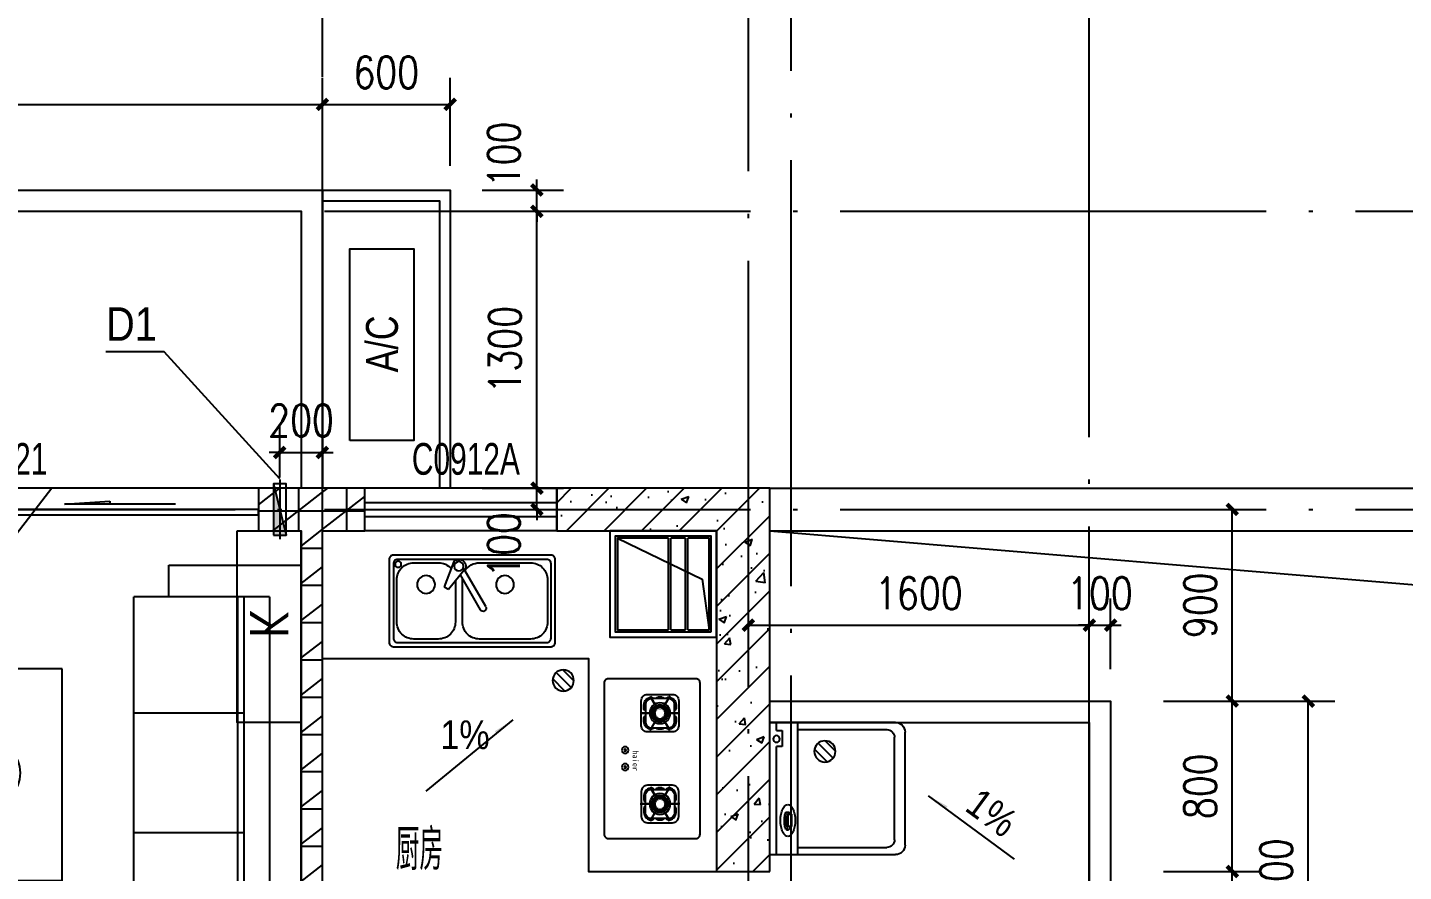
# Model space of a CAD drawing. Extents: x 718358 to 1668613, y -348838 to -159582.
# Drawn here: x 774051 to 780510, y -324394 to -320431 of the extents above; entities that cross this region are included whole.
import ezdxf

# ---------------------------------------------------------------- set-up
doc = ezdxf.new("R2010")
doc.units = 0
doc.header["$LTSCALE"] = 1000
doc.linetypes.add('DOTE', pattern=[2.42, 2, -0.2, 0.02, -0.2])
for name, color, linetype in [('建-厨卫用具', 66, 'Continuous'), ('建-可见线', 7, 'Continuous'), ('建-墙体', 2, 'Continuous'), ('建-家具', 251, 'Continuous'), ('建-尺寸', 73, 'Continuous'), ('建-影线', 8, 'Continuous'), ('建-房间名', 7, 'Continuous'), ('建-柱子', 6, 'Continuous'), ('建-空调及空调洞', 70, 'Continuous'), ('建-符号', 3, 'Continuous'), ('建-轴网', 14, 'DOTE'), ('建-门窗', 4, 'Continuous'), ('建-门窗-编号', 7, 'Continuous'), ('建-阳台', 5, 'Continuous')]:
    doc.layers.add(name, color=color, linetype=linetype)
doc.styles.add('_TCH_DIM', font='gt单线西文.shx', dxfattribs={"width": 0.8, "bigfont": 'gt单线中文.shx'})
doc.styles.add('_TCH_WINDOW', font='gt单线西文.shx', dxfattribs={"height": 3.5, "bigfont": 'gt单线中文.shx'})
doc.styles.add('DIM_FONT', font='SIMPLEX.shx', dxfattribs={"width": 0.8, "bigfont": 'GBCBIG.shx'})
doc.styles.get("Standard").update_dxf_attribs({"font": '', "width": 0.7})
doc.styles.get('Standard').set_extended_font_data('SimSun')
doc.dimstyles.new('DIMN50', dxfattribs={"dimscale": 0.5, "dimtxt": 300, "dimasz": 100, "dimexe": 250, "dimexo": 300, "dimgap": 150, "dimtad": 1, "dimdec": 0, "dimzin": 0, "dimdsep": 46, "dimtxsty": 'DIM_FONT', "dimblk": 'ARCHTICK', "dimcen": 0.09, "dimdle": 1, "dimclrt": 7, "dimazin": 2, "dimtfac": 1, "dimtdec": 0, "dimtix": 1, "dimtmove": 2, "dimatfit": 3, "dimldrblk": 'ARCHTICK', "dimfxl": 1, "dimtolj": 1, "dimtzin": 0, "dimarcsym": 0})
pattern_1 = [(0, (0, 0), (0, 175), []), (37.875, (200, 0), (-84.807639, 109.038328), []), (90, (200, 0), (-225, 1e-14), [])]

# ---------------------------------------------------------------- blocks, each defined once
blk = doc.blocks.new('A$C0934417F')
at = {"layer": '建-家具'}
for p, q in [((150, -621.1), (150, 0)), ((2117.7, -619.3), (2117.7, 0)), ((298.4, -148.4), (1969.3, -148.4)), ((298.4, -148.4), (298.4, -785.5)), ((1969.3, -148.4), (1969.3, -785.5)), ((1969.3, -267.3), (298.4, -267.3)), ((1969.3, -297), (298.4, -297)), ((845.3, -267.3), (845.3, -785.5)), ((1405.5, -785.5), (1405.5, -267.3)), ((298.4, -621.1), (150, -621.1)), ((1969.3, -619.3), (2117.7, -619.3)), ((1969.3, -785.5), (298.4, -785.5))]:
    blk.add_line(p, q, dxfattribs=at)
blk.add_lwpolyline([(150, 0), (2117.7, 0)], dxfattribs=at)
blk.add_lwpolyline([(636.8, -1121.7), (636.8, -1821.7), (1630.9, -1821.7), (1630.9, -1121.7)], close=True, dxfattribs=at)
for radius in [152.9, 72.6]:
    blk.add_circle((1125.9, -1471.7), radius, dxfattribs=at)
blk = doc.blocks.new('空调室外机')
at = {"layer": '建-空调及空调洞'}
blk.add_lwpolyline([(-150, 300), (750, 300), (750, 0), (-150, 0)], close=True, dxfattribs=at)
at = {"layer": '建-空调及空调洞', "style": '_TCH_DIM', "width": 0.8}
blk.add_text('A/C', height=150, dxfattribs=at).set_placement((169.7, 74.8))
blk = doc.blocks.new('xyjjj')
at = {"layer": '建-厨卫用具'}
for p, q in [((0, -310.5), (0, 310.5)), ((590.3, 310.5), (0, 310.5)), ((31.5, 272.2), (59.1, 272.2)), ((32.3, 272.2), (32.3, 310.5)), ((59.1, 272.2), (59.1, 197.4)), ((129.8, 276.5), (549.9, 276.5)), ((130.2, 310.5), (130.2, -310.5)), ((635.3, -265.5), (635.3, 265.5)), ((59.1, 197.4), (31.5, 197.4)), ((32.3, -310.5), (32.3, 197.4)), ((585.9, -240.5), (585.9, 240.5)), ((78.2, -110.7), (88.7, -110.8)), ((86.7, -120.1), (101.7, -120.1)), ((86.7, -178.3), (86.7, -120.1)), ((101.7, -120.1), (101.7, -178.3)), ((79.2, -193.3), (88.7, -193.3)), ((101.7, -178.3), (86.7, -178.3)), ((0, -310.5), (590.3, -310.5)), ((129.8, -276.5), (549.9, -276.5))]:
    blk.add_line(p, q, dxfattribs=at)
at = {"layer": '建-厨卫用具', "extrusion": (0, 0, -1)}
for centre, major_axis, start_param, end_param in [((549.9, 240.5), (36, 0.3), -1.563384, 0.007413), ((590.3, 265.5), (-45, 0.3), 1.564068, 3.134865), ((31.5, 232.8), (11.1, 11.1), 3.141593, 9.424778), ((212.5, -149.8), (-114.6, 114.6), 5.497787, 5.68634), ((149.3, -137.7), (-69, 69), 5.68634, 5.929486), ((109.6, -119.4), (38.1, 38.1), 4.35869, 4.765449), ((154, -144.1), (60.1, 60.1), 4.033426, 4.17942), ((107.7, -132.2), (26.3, 26.3), 4.17942, 4.483935), ((85, -92.1), (12.1, 12.1), -1.517736, -0.785398), ((79.2, -114.4), (2.57, 2.57), 4.483935, 5.497787), ((163.4, -144.1), (-60.1, 60.1), 5.604222, 5.750216), ((79.2, -114.4), (-2.57, 2.57), 0.785398, 1.098605), ((117.2, -132.2), (26.3, 26.3), 4.17942, 4.483935), ((85, -92.1), (-12.1, 12.1), 0.785398, 1.517736), ((88.7, -114.4), (2.57, 2.57), 4.483935, 5.497787), ((88.7, -114.4), (-2.57, 2.57), 0.785398, 1.79925), ((60.2, -132.2), (26.3, 26.3), 0.228454, 0.45526), ((60.4, -119.4), (-38.1, 38.1), 1.517736, 1.924496), ((20.7, -137.7), (-69, 69), 1.924496, 2.167642), ((-42.6, -149.8), (114.6, 114.6), 0.596845, 0.785398), ((212.5, -149.8), (114.6, 114.6), 3.738438, 3.926991), ((149.3, -161.9), (-69, 69), 5.066088, 5.309234), ((228.3, -152.1), (112.9, 112.9), 3.926991, 4.033426), ((228.3, -152.1), (112.9, 112.9), 3.820556, 3.926991), ((154, -160), (-60.1, 60.1), 5.245358, 5.391352), ((107.7, -171.9), (-26.3, 26.3), 4.940843, 5.245358), ((79.2, -189.7), (-2.57, 2.57), 3.926991, 4.940843), ((237.8, -152.1), (112.9, 112.9), 3.926991, 4.033426), ((237.8, -152.1), (112.9, 112.9), 3.820556, 3.926991), ((163.4, -160), (60.1, 60.1), 3.674562, 3.820556), ((117.2, -171.9), (-26.3, 26.3), 4.940843, 5.245358), ((88.7, -189.7), (-2.57, 2.57), 3.926991, 4.940843), ((88.7, -189.7), (2.57, 2.57), 1.342343, 2.356194), ((60.2, -171.9), (26.3, 26.3), 1.037827, 1.342343), ((13.9, -160), (60.1, 60.1), 1.002885, 1.037827), ((20.7, -161.9), (69, 69), 0.973951, 1.217097), ((-42.6, -149.8), (114.6, 114.6), 0.785398, 0.973951), ((109.6, -180.2), (38.1, 38.1), 3.088533, 3.495292), ((85, -207.5), (-12.1, 12.1), 3.926991, 4.659329), ((85, -207.5), (12.1, 12.1), 1.623856, 2.356194), ((60.4, -180.2), (-38.1, 38.1), 2.787893, 3.194653), ((549.9, -240.5), (36, 0.4), 0.010262, 1.581059), ((590.3, -265.5), (45, 0.3), 0.006728, 1.577524)]:
    blk.add_ellipse(centre, major_axis=major_axis, ratio=1, start_param=start_param, end_param=end_param, dxfattribs=at)
blk = doc.blocks.new('A$C680671B7')
at = {"layer": '建-厨卫用具'}
for p, q in [((-37957.6, -61221.3, 0), (-37922.8, -61281.5, 0)), ((-37925.3, -61277.2, 0), (-37955.1, -61225.6, 0)), ((-37901.8, -61226.5, 0), (-37920.4, -61226.5, 0)), ((-37864.6, -61221.3, 0), (-37899.3, -61281.5, 0)), ((-37896.9, -61277.2, 0), (-37867, -61225.6, 0)), ((-37835.7, -61262.7, 0), (-37835.7, -61262.7, 0)), ((-38004, -61301.8, 0), (-37934.6, -61301.8, 0)), ((-37939.5, -61301.8, 0), (-37999.1, -61301.8, 0)), ((-37957.6, -61382.3, 0), (-37922.8, -61322.2, 0)), ((-37925.3, -61326.4, 0), (-37955.1, -61378.1, 0)), ((-37864.6, -61382.3, 0), (-37899.3, -61322.2, 0)), ((-37896.9, -61326.4, 0), (-37867, -61378.1, 0)), ((-37818.1, -61301.8, 0), (-37887.6, -61301.8, 0)), ((-37882.7, -61301.8, 0), (-37823, -61301.8, 0)), ((-37901.8, -61377.2, 0), (-37920.4, -61377.2, 0)), ((-37957.6, -61647.5, 0), (-37922.8, -61707.6, 0)), ((-37925.3, -61703.4, 0), (-37955.1, -61651.7, 0)), ((-37901.8, -61652.6, 0), (-37920.4, -61652.6, 0)), ((-37864.6, -61647.5, 0), (-37899.3, -61707.6, 0)), ((-37896.9, -61703.4, 0), (-37867, -61651.7, 0)), ((-38004, -61728, 0), (-37934.6, -61728, 0)), ((-37939.5, -61728, 0), (-37999.1, -61728, 0)), ((-37957.6, -61808.5, 0), (-37922.8, -61748.3, 0)), ((-37864.6, -61808.5, 0), (-37899.3, -61748.3, 0)), ((-37818.1, -61728, 0), (-37887.6, -61728, 0)), ((-37882.7, -61728, 0), (-37823, -61728, 0)), ((-37925.3, -61752.5, 0), (-37955.1, -61804.2, 0)), ((-37901.8, -61803.3, 0), (-37920.4, -61803.3, 0)), ((-37896.9, -61752.5, 0), (-37867, -61804.2, 0)), ((-37835.7, -61767.1, 0), (-37835.7, -61767.1, 0))]:
    blk.add_line(p, q, dxfattribs=at)
at = {"layer": '建-厨卫用具', "elevation": 0}
for points in [[(-37722.9, -61870.3, -0.414214), (-37742.4, -61889.9), (-38153.3, -61889.9, -0.414214), (-38172.9, -61870.3), (-38172.9, -61159.5, -0.414214), (-38153.3, -61139.9), (-37742.4, -61139.9, -0.414214), (-37722.9, -61159.5)], [(-37852.4, -61213.8, -0.414214), (-37823, -61243.1), (-37823, -61360.5, -0.414214), (-37852.4, -61389.9), (-37969.8, -61389.9, -0.414214), (-37999.1, -61360.5), (-37999.1, -61243.1, -0.414214), (-37969.8, -61213.8)], [(-37871.9, -61233.3), (-37950.2, -61233.3, 0.414214), (-37979.6, -61262.7), (-37979.6, -61341, 0.414214), (-37950.2, -61370.3), (-37871.9, -61370.3, 0.414214), (-37842.6, -61341), (-37842.6, -61262.7, 0.414214)], [(-37852.4, -61816, 0.414214), (-37823, -61786.7), (-37823, -61669.3, 0.414214), (-37852.4, -61639.9), (-37969.8, -61639.9, 0.414214), (-37999.1, -61669.3), (-37999.1, -61786.7, 0.414214), (-37969.8, -61816)], [(-37871.9, -61796.5), (-37950.2, -61796.5, -0.414214), (-37979.6, -61767.1), (-37979.6, -61688.8, -0.414214), (-37950.2, -61659.5), (-37871.9, -61659.5, -0.414214), (-37842.6, -61688.8), (-37842.6, -61767.1, -0.414214)]]:
    blk.add_lwpolyline(points, format="xyb", close=True, dxfattribs=at)
for points in [[(-37979.6, -61289.6, -0.359638), (-37986.4, -61280.8), (-37986.4, -61262.7, -0.414214), (-37950.2, -61226.5, -0.251251), (-37941.4, -61233.3)], [(-37880.7, -61233.3, -0.251251), (-37871.9, -61226.5, -0.414214), (-37835.7, -61262.7), (-37835.7, -61280.8, -0.359638), (-37842.6, -61289.6)], [(-37941.4, -61370.3, -0.251251), (-37950.2, -61377.2, -0.414214), (-37986.4, -61341), (-37986.4, -61341), (-37986.4, -61322.9, -0.359638), (-37979.6, -61314.1, -0.359638)], [(-37842.6, -61314.1, -0.359638), (-37835.7, -61322.9), (-37835.7, -61341, -0.414214), (-37871.9, -61377.2, -0.251251), (-37880.7, -61370.3)], [(-37941.4, -61659.5, 0.251251), (-37950.2, -61652.6, 0.414214), (-37986.4, -61688.8), (-37986.4, -61688.8), (-37986.4, -61706.9, 0.359638), (-37979.6, -61715.7, 0.359638)], [(-37842.6, -61715.7, 0.359638), (-37835.7, -61706.9), (-37835.7, -61688.8, 0.414214), (-37871.9, -61652.6, 0.251251), (-37880.7, -61659.5)], [(-37979.6, -61740.2, 0.359638), (-37986.4, -61749), (-37986.4, -61767.1, 0.414214), (-37950.2, -61803.3, 0.251251), (-37941.4, -61796.5)], [(-37880.7, -61796.5, 0.251251), (-37871.9, -61803.3, 0.414214), (-37835.7, -61767.1), (-37835.7, -61749, 0.359638), (-37842.6, -61740.2)]]:
    blk.add_lwpolyline(points, format="xyb", dxfattribs=at)
at = {"layer": '建-厨卫用具', "const_width": 0.979, "elevation": 0}
for points in [[(-37925.3, -61277.2), (-37955.1, -61225.6)], [(-37896.9, -61277.2), (-37867, -61225.6)], [(-37939.5, -61301.8), (-37999.1, -61301.8)], [(-37925.3, -61326.4), (-37955.1, -61378.1)], [(-37896.9, -61326.4), (-37867, -61378.1)], [(-37882.7, -61301.8), (-37823, -61301.8)], [(-37925.3, -61703.4), (-37955.1, -61651.7)], [(-37896.9, -61703.4), (-37867, -61651.7)], [(-37939.5, -61728), (-37999.1, -61728)], [(-37882.7, -61728), (-37823, -61728)], [(-37925.3, -61752.5), (-37955.1, -61804.2)], [(-37896.9, -61752.5), (-37867, -61804.2)]]:
    blk.add_lwpolyline(points, dxfattribs=at)
for points in [[(-37911.1, -61282.3, 1), (-37911.1, -61321.4, 1), (-37911.1, -61282.3, 1)], [(-37911.1, -61747.5, -1), (-37911.1, -61708.4, -1), (-37911.1, -61747.5, -1)]]:
    blk.add_lwpolyline(points, format="xyb", dxfattribs=at)
at = {"layer": '建-厨卫用具'}
for centre, radius in [((-37911.1, -61301.8, 0), 48.9), ((-37911.1, -61301.8, 0), 39.1), ((-37911.1, -61301.8, 0), 36.2), ((-37911.1, -61301.8, 0), 33.3), ((-37911.1, -61301.8, 0), 26.4), ((-38074.5, -61475, 0), 15.9), ((-38074.5, -61475, 0), 4.33), ((-38074.5, -61554.8, 0), 15.9), ((-38074.5, -61554.8, 0), 4.33), ((-37911.1, -61728, 0), 48.9), ((-37911.1, -61728, 0), 39.1), ((-37911.1, -61728, 0), 36.2), ((-37911.1, -61728, 0), 33.3), ((-37911.1, -61728, 0), 26.4)]:
    blk.add_circle(centre, radius, dxfattribs=at)
for centre, start, end in [((-37920.6, -61235.2, 0), 88.31395, 167.43602), ((-37901.5, -61235.2, 0), 12.56398, 91.68605), ((-37920.6, -61368.4, 0), 192.56398, 271.68605), ((-37901.5, -61368.4, 0), 268.31395, 347.43602), ((-37920.6, -61661.4, 0), 88.31395, 167.43602), ((-37901.5, -61661.4, 0), 12.56398, 91.68605), ((-37920.6, -61794.6, 0), 192.56398, 271.68605), ((-37901.5, -61794.6, 0), 268.31395, 347.43602)]:
    blk.add_arc(centre, 8.76, start, end, dxfattribs=at)
at = {"layer": '建-厨卫用具', "text_generation_flag": 4}
blk.add_text('haier', height=26, rotation=90, dxfattribs=at).set_placement((-38039, -61553.7, 0))
blk = doc.blocks.new('空调壁挂机')
at = {"layer": '建-空调及空调洞'}
blk.add_lwpolyline([(900, 300), (900, 0), (0, 0), (0, 300)], close=True, dxfattribs=at)
at = {"layer": '建-空调及空调洞', "style": '_TCH_DIM', "text_generation_flag": 4, "width": 0.8}
blk.add_text('K', height=180, dxfattribs=at).set_placement((398.6, 240.5))
blk = doc.blocks.new('空调穿墙管')
at = {"layer": '建-空调及空调洞'}
h = blk.add_hatch(color=256, dxfattribs=at)
h.paths.add_polyline_path([(30, 120), (0, 120), (0, 0), (60, 0)])
h.paths.add_polyline_path([(0, 240), (0, 120), (30, 120)])
for p, q in [((30, 260), (30, -20)), ((0, 240), (60, 0))]:
    blk.add_line(p, q, dxfattribs=at)
blk.add_lwpolyline([(0, 0), (60, 0), (60, 240), (0, 240)], close=True, dxfattribs=at)
blk = doc.blocks.new('A$C28466982')
at = {"layer": '建-厨卫用具'}
h = blk.add_hatch(dxfattribs=at)
h.set_pattern_fill('ANSI31', color=256, scale=20, style=0)
h.set_pattern_definition([(45, (-61544.167, -20665.726), (-22.45064, 22.45064), [])])
edge = h.paths.add_edge_path()
edge.add_arc((50, 50), 50, 0, 360)
blk.add_circle((50, 50), 50, dxfattribs=at)
blk = doc.blocks.new('A$C1B9B2A98')
at = {"layer": '建-厨卫用具'}
for p, q in [((-37681.6, -61587), (-37762, -61489.2)), ((-37706.5, -61457.2), (-37662.1, -61575.7)), ((-37662.1, -61575.7), (-37681.6, -61587))]:
    blk.add_line(p, q, dxfattribs=at)
for points in [[(-38162.9, -61427.4), (-37422.9, -61427.4, -0.414214), (-37402.9, -61447.4), (-37402.9, -61837.4, -0.414214), (-37422.9, -61857.4), (-38162.9, -61857.4, -0.414214), (-38182.9, -61837.4), (-38182.9, -61447.4, -0.414214)], [(-38142.9, -61447.4), (-37442.9, -61447.4, -0.414214), (-37422.9, -61467.4), (-37422.9, -61817.4, -0.414214), (-37442.9, -61837.4), (-38142.9, -61837.4, -0.414214), (-38162.9, -61817.4), (-38162.9, -61467.4, -0.414214)]]:
    blk.add_lwpolyline(points, format="xyb", close=True, dxfattribs=at)
for points in [[(-37759.4, -61500.4, 0.256104), (-37826.9, -61463.4), (-38066.9, -61463.4, 0.414214), (-38146.9, -61543.4), (-38146.9, -61741.4, 0.414214), (-38066.9, -61821.4), (-37826.9, -61821.4, 0.414214), (-37746.9, -61741.4), (-37746.9, -61543.4, 0.014255), (-37747, -61538.8, 0.014255)], [(-37713.9, -61547.8), (-37713.9, -61741.4, 0.414214), (-37633.9, -61821.4), (-37518.9, -61821.4, 0.414214), (-37438.9, -61741.4), (-37438.9, -61543.4, 0.414214), (-37518.9, -61463.4), (-37633.9, -61463.4, 0.216007), (-37694, -61490.7, 0.216007)]]:
    blk.add_lwpolyline(points, format="xyb", dxfattribs=at)
for points in [[(-37856.8, -61669.1), (-37756.7, -61495.7)], [(-37736.4, -61520.4), (-37830.9, -61684.1)]]:
    blk.add_lwpolyline(points, dxfattribs=at)
for centre, radius in [((-37730.4, -61480), 21.9), ((-37445.4, -61470), 14.5), ((-37946.9, -61565.6), 42), ((-37576.4, -61565.6), 42)]:
    blk.add_circle(centre, radius, dxfattribs=at)
for centre, radius, start, end in [((-37730.4, -61480), 33, 43.81193, 196.1878), ((-37843.9, -61676.6), 15, 150, 330)]:
    blk.add_arc(centre, radius, start, end, dxfattribs=at)
blk = doc.blocks.new('$DorLib2D$00000131')
at = {"color": 0, "linetype": 'Continuous'}
for p, q in [((0.15, 0.125), (0.2319, 0.1973)), ((0.2319, 0.1973), (0.2319, 0.125)), ((-0.5, 0.125), (-0.5, 0)), ((0.0192, 0.125), (-0.5, 0.125)), ((0.0192, 0), (0.0192, 0.125)), ((0.35, 0.125), (0.15, 0.125)), ((-0.5, 0), (0.0192, 0)), ((-0.024, 0), (0.5, 0)), ((-0.024, -0.125), (-0.024, 0)), ((0.5, 0), (0.5, -0.125)), ((-0.35, -0.125), (-0.15, -0.125)), ((-0.2319, -0.1973), (-0.2319, -0.125)), ((-0.15, -0.125), (-0.2319, -0.1973)), ((0.5, -0.125), (-0.024, -0.125))]:
    blk.add_line(p, q, dxfattribs=at)
blk = doc.blocks.new('A$C7CE84E88')
at = {"layer": '建-厨卫用具'}
for p, q in [((135, 35), (135, 465)), ((145, 35), (145, 465)), ((215, 35), (215, 465)), ((225, 35), (225, 465))]:
    blk.add_line(p, q, dxfattribs=at)
for points in [[(0, 0), (0, 500), (500, 500), (500, 0)], [(25, 25), (25, 475), (475, 475), (475, 25)]]:
    blk.add_lwpolyline(points, close=True, dxfattribs=at)
for points in [[(465, 465.8), (66.9, 273), (35, 34)], [(135, 35), (35, 35), (35, 465), (135, 465)], [(145, 465), (215, 465)], [(225, 465), (465, 465), (465, 35), (225, 35)], [(215, 35), (145, 35)]]:
    blk.add_lwpolyline(points, dxfattribs=at)
blk = doc.blocks.new('$TCHSYS$WIN2D')
for p, q in [((-0.5, 0.5), (0.5, 0.5)), ((-0.5, 0.5), (-0.5, -0.5)), ((0.5, 0.5), (0.5, -0.5)), ((0.5, 0.1667), (-0.5, 0.1667)), ((0.5, -0.1667), (-0.5, -0.1667)), ((-0.5, -0.5), (0.5, -0.5))]:
    blk.add_line(p, q)
blk = doc.blocks.new('_ArchTick')
at = {"color": 0, "linetype": 'ByBlock', "const_width": 0.4}
blk.add_lwpolyline([(-0.5, -0.5), (0.5, 0.5)], dxfattribs=at)
blk = doc.blocks.new('*D352')
at = {"layer": 'Defpoints', "color": 0, "transparency": 16777216}
for p in [(779233.4, -324393.8), (779706.2, -324393.8), (779233.4, -325194.1)]:
    blk.add_point(p, dxfattribs=at)
at = {"layer": '建-尺寸', "color": 0, "lineweight": -2, "transparency": 16777216}
for p, q in [((779383.4, -324393.8), (779831.2, -324393.8)), ((779706.2, -325194.6), (779706.2, -324393.3)), ((779383.4, -325194.1), (779831.2, -325194.1))]:
    blk.add_line(p, q, dxfattribs=at)
at = {"layer": '建-尺寸', "color": 0, "lineweight": -2, "transparency": 16777216, "xscale": 50, "yscale": 50, "zscale": 50}
for p, rotation in [((779706.2, -324393.8), 90), ((779706.2, -325194.1), 270)]:
    blk.add_blockref('_ArchTick', p, dxfattribs=dict(at, rotation=rotation))
at = {"layer": '建-尺寸', "color": 7, "transparency": 16777216, "insert": (779556.2, -324794), "char_height": 150, "attachment_point": 5, "rotation": 90, "style": 'DIM_FONT'}
blk.add_mtext('\\A1;800', dxfattribs=at)
blk = doc.blocks.new('*D353')
at = {"layer": 'Defpoints', "color": 0, "transparency": 16777216}
for p in [(779233.4, -323593.8), (779706.2, -323593.8), (779233.4, -324393.8)]:
    blk.add_point(p, dxfattribs=at)
at = {"layer": '建-尺寸', "color": 0, "lineweight": -2, "transparency": 16777216}
for p, q in [((779383.4, -323593.8), (779831.2, -323593.8)), ((779706.2, -324394.3), (779706.2, -323593.3)), ((779383.4, -324393.8), (779831.2, -324393.8))]:
    blk.add_line(p, q, dxfattribs=at)
at = {"layer": '建-尺寸', "color": 0, "lineweight": -2, "transparency": 16777216, "xscale": 50, "yscale": 50, "zscale": 50}
for p, rotation in [((779706.2, -323593.8), 90), ((779706.2, -324393.8), 270)]:
    blk.add_blockref('_ArchTick', p, dxfattribs=dict(at, rotation=rotation))
at = {"layer": '建-尺寸', "color": 7, "transparency": 16777216, "insert": (779556.2, -323993.8), "char_height": 150, "attachment_point": 5, "rotation": 90, "style": 'DIM_FONT'}
blk.add_mtext('\\A1;800', dxfattribs=at)
blk = doc.blocks.new('*D354')
at = {"layer": 'Defpoints', "color": 0, "transparency": 16777216}
for p in [(779233.4, -322693.8), (779706.2, -322693.8), (779233.4, -323593.8)]:
    blk.add_point(p, dxfattribs=at)
at = {"layer": '建-尺寸', "color": 0, "lineweight": -2, "transparency": 16777216}
for p, q in [((779383.4, -322693.8), (779831.2, -322693.8)), ((779706.2, -323594.3), (779706.2, -322693.3)), ((779383.4, -323593.8), (779831.2, -323593.8))]:
    blk.add_line(p, q, dxfattribs=at)
at = {"layer": '建-尺寸', "color": 0, "lineweight": -2, "transparency": 16777216, "xscale": 50, "yscale": 50, "zscale": 50}
for p, rotation in [((779706.2, -322693.8), 90), ((779706.2, -323593.8), 270)]:
    blk.add_blockref('_ArchTick', p, dxfattribs=dict(at, rotation=rotation))
at = {"layer": '建-尺寸', "color": 7, "transparency": 16777216, "insert": (779556.2, -323143.8), "char_height": 150, "attachment_point": 5, "rotation": 90, "style": 'DIM_FONT'}
blk.add_mtext('\\A1;900', dxfattribs=at)
blk = doc.blocks.new('*D356')
at = {"layer": 'Defpoints', "color": 0, "transparency": 16777216}
for p in [(775435.2, -322426.2), (775235.2, -322693.8), (775435.2, -322693.8)]:
    blk.add_point(p, dxfattribs=at)
at = {"layer": '建-尺寸', "color": 0, "lineweight": -2, "transparency": 16777216}
for p, q in [((775235.2, -322543.8), (775235.2, -322301.2)), ((775435.2, -322543.8), (775435.2, -322301.2)), ((775235.2, -322426.2), (775185.2, -322426.2)), ((775235.2, -322426.2), (775435.2, -322426.2)), ((775435.2, -322426.2), (775485.2, -322426.2))]:
    blk.add_line(p, q, dxfattribs=at)
at = {"layer": '建-尺寸', "color": 0, "lineweight": -2, "transparency": 16777216, "xscale": 50, "yscale": 50, "zscale": 50}
for p, rotation in [((775235.2, -322426.2), 359.9998043252857), ((775435.2, -322426.2), 179.9998043252857)]:
    blk.add_blockref('_ArchTick', p, dxfattribs=dict(at, rotation=rotation))
at = {"layer": '建-尺寸', "color": 7, "transparency": 16777216, "insert": (775335.2, -322276.2), "char_height": 150, "attachment_point": 5, "rotation": 359.9998, "style": 'DIM_FONT'}
blk.add_mtext('\\A1;200', dxfattribs=at)
blk = doc.blocks.new('*D1663')
at = {"layer": 'Defpoints', "color": 0, "transparency": 16777216}
for p in [(779383.4, -323593.8), (780063.2, -323593.8), (779383.4, -325293.8)]:
    blk.add_point(p, dxfattribs=at)
at = {"layer": '建-尺寸', "color": 0, "lineweight": -2, "transparency": 16777216}
for p, q in [((779533.4, -323593.8), (780188.2, -323593.8)), ((780063.2, -325294.3), (780063.2, -323593.3)), ((779533.4, -325293.8), (780188.2, -325293.8))]:
    blk.add_line(p, q, dxfattribs=at)
at = {"layer": '建-尺寸', "color": 0, "lineweight": -2, "transparency": 16777216, "xscale": 50, "yscale": 50, "zscale": 50}
for p, rotation in [((780063.2, -323593.8), 90), ((780063.2, -325293.8), 270)]:
    blk.add_blockref('_ArchTick', p, dxfattribs=dict(at, rotation=rotation))
at = {"layer": '建-尺寸', "color": 7, "transparency": 16777216, "insert": (779913.2, -324443.8), "char_height": 150, "attachment_point": 5, "rotation": 90, "style": 'DIM_FONT'}
blk.add_mtext('\\A1;1700', dxfattribs=at)
blk = doc.blocks.new('*D1664')
at = {"layer": 'Defpoints', "color": 0, "transparency": 16777216}
for p in [(779035.2, -323237.3), (777435.2, -323593.8), (779035.2, -323593.8)]:
    blk.add_point(p, dxfattribs=at)
at = {"layer": '建-尺寸', "color": 0, "lineweight": -2, "transparency": 16777216}
for p, q in [((777435.2, -323443.8), (777435.2, -323112.3)), ((779035.2, -323443.8), (779035.2, -323112.3)), ((777434.7, -323237.3), (779035.7, -323237.3))]:
    blk.add_line(p, q, dxfattribs=at)
at = {"layer": '建-尺寸', "color": 0, "lineweight": -2, "transparency": 16777216, "xscale": 50, "yscale": 50, "zscale": 50, "rotation": 180}
blk.add_blockref('_ArchTick', (777435.2, -323237.3), dxfattribs=at)
at = {"layer": '建-尺寸', "color": 0, "lineweight": -2, "transparency": 16777216, "xscale": 50, "yscale": 50, "zscale": 50}
blk.add_blockref('_ArchTick', (779035.2, -323237.3), dxfattribs=at)
at = {"layer": '建-尺寸', "color": 7, "transparency": 16777216, "insert": (778235.2, -323087.3), "char_height": 150, "attachment_point": 5, "style": 'DIM_FONT'}
blk.add_mtext('\\A1;1600', dxfattribs=at)
blk = doc.blocks.new('*D1665')
at = {"layer": 'Defpoints', "color": 0, "transparency": 16777216}
for p in [(779135.2, -323237.3), (779035.2, -323593.8), (779135.2, -323593.8)]:
    blk.add_point(p, dxfattribs=at)
at = {"layer": '建-尺寸', "color": 0, "lineweight": -2, "transparency": 16777216}
for p, q in [((779035.2, -323443.8), (779035.2, -323112.3)), ((779135.2, -323443.8), (779135.2, -323112.3)), ((779035.2, -323237.3), (778985.2, -323237.3)), ((779035.2, -323237.3), (779135.2, -323237.3)), ((779135.2, -323237.3), (779185.2, -323237.3))]:
    blk.add_line(p, q, dxfattribs=at)
at = {"layer": '建-尺寸', "color": 0, "lineweight": -2, "transparency": 16777216, "xscale": 50, "yscale": 50, "zscale": 50}
blk.add_blockref('_ArchTick', (779035.2, -323237.3), dxfattribs=at)
at = {"layer": '建-尺寸', "color": 0, "lineweight": -2, "transparency": 16777216, "xscale": 50, "yscale": 50, "zscale": 50, "rotation": 180}
blk.add_blockref('_ArchTick', (779135.2, -323237.3), dxfattribs=at)
at = {"layer": '建-尺寸', "color": 7, "transparency": 16777216, "insert": (779085.2, -323087.3), "char_height": 150, "attachment_point": 5, "style": 'DIM_FONT'}
blk.add_mtext('\\A1;100', dxfattribs=at)
blk = doc.blocks.new('*D1692')
at = {"layer": 'Defpoints', "color": 0, "transparency": 16777216}
for p in [(776035.2, -322593.8), (776442.2, -322593.8), (776035.2, -322693.8)]:
    blk.add_point(p, dxfattribs=at)
at = {"layer": '建-尺寸', "color": 0, "lineweight": -2, "transparency": 16777216}
for p, q in [((776442.2, -322593.8), (776442.2, -322543.8)), ((776185.2, -322593.8), (776567.2, -322593.8)), ((776442.2, -322693.8), (776442.2, -322593.8)), ((776185.2, -322693.8), (776567.2, -322693.8)), ((776442.2, -322693.8), (776442.2, -322743.8))]:
    blk.add_line(p, q, dxfattribs=at)
at = {"layer": '建-尺寸', "color": 0, "lineweight": -2, "transparency": 16777216, "xscale": 50, "yscale": 50, "zscale": 50}
for p, rotation in [((776442.2, -322593.8), 270), ((776442.2, -322693.8), 90)]:
    blk.add_blockref('_ArchTick', p, dxfattribs=dict(at, rotation=rotation))
at = {"layer": '建-尺寸', "color": 7, "transparency": 16777216, "insert": (776287.2, -322860.4), "char_height": 150, "attachment_point": 5, "rotation": 90, "style": 'DIM_FONT'}
blk.add_mtext('\\A1;100', dxfattribs=at)
blk = doc.blocks.new('*D1693')
at = {"layer": 'Defpoints', "color": 0, "transparency": 16777216}
for p in [(776035.2, -321293.8), (776442.2, -321293.8), (776035.2, -322593.8)]:
    blk.add_point(p, dxfattribs=at)
at = {"layer": '建-尺寸', "color": 0, "lineweight": -2, "transparency": 16777216}
for p, q in [((776185.2, -321293.8), (776567.2, -321293.8)), ((776442.2, -322594.3), (776442.2, -321293.3)), ((776185.2, -322593.8), (776567.2, -322593.8))]:
    blk.add_line(p, q, dxfattribs=at)
at = {"layer": '建-尺寸', "color": 0, "lineweight": -2, "transparency": 16777216, "xscale": 50, "yscale": 50, "zscale": 50}
for p, rotation in [((776442.2, -321293.8), 90), ((776442.2, -322593.8), 270)]:
    blk.add_blockref('_ArchTick', p, dxfattribs=dict(at, rotation=rotation))
at = {"layer": '建-尺寸', "color": 7, "transparency": 16777216, "insert": (776292.2, -321943.8), "char_height": 150, "attachment_point": 5, "rotation": 90, "style": 'DIM_FONT'}
blk.add_mtext('\\A1;1300', dxfattribs=at)
blk = doc.blocks.new('*D1694')
at = {"layer": 'Defpoints', "color": 0, "transparency": 16777216}
for p in [(776035.2, -321193.8), (776442.2, -321193.8), (776035.2, -321293.8)]:
    blk.add_point(p, dxfattribs=at)
at = {"layer": '建-尺寸', "color": 0, "lineweight": -2, "transparency": 16777216}
for p, q in [((776442.2, -321193.8), (776442.2, -321143.8)), ((776185.2, -321193.8), (776567.2, -321193.8)), ((776442.2, -321293.8), (776442.2, -321193.8)), ((776185.2, -321293.8), (776567.2, -321293.8)), ((776442.2, -321293.8), (776442.2, -321343.8))]:
    blk.add_line(p, q, dxfattribs=at)
at = {"layer": '建-尺寸', "color": 0, "lineweight": -2, "transparency": 16777216, "xscale": 50, "yscale": 50, "zscale": 50}
for p, rotation in [((776442.2, -321193.8), 270), ((776442.2, -321293.8), 90)]:
    blk.add_blockref('_ArchTick', p, dxfattribs=dict(at, rotation=rotation))
at = {"layer": '建-尺寸', "color": 7, "transparency": 16777216, "insert": (776287.2, -321027.2), "char_height": 150, "attachment_point": 5, "rotation": 90, "style": 'DIM_FONT'}
blk.add_mtext('\\A1;100', dxfattribs=at)
blk = doc.blocks.new('*D1695')
at = {"layer": 'Defpoints', "color": 0, "transparency": 16777216}
for p in [(775435.2, -320791.6), (772035.2, -321229.8), (775435.2, -321229.8)]:
    blk.add_point(p, dxfattribs=at)
at = {"layer": '建-尺寸', "color": 0, "lineweight": -2, "transparency": 16777216}
for p, q in [((772035.2, -321079.8), (772035.2, -320666.6)), ((775435.2, -321079.8), (775435.2, -320666.6)), ((772034.7, -320791.6), (775435.7, -320791.6))]:
    blk.add_line(p, q, dxfattribs=at)
at = {"layer": '建-尺寸', "color": 0, "lineweight": -2, "transparency": 16777216, "xscale": 50, "yscale": 50, "zscale": 50, "rotation": 180}
blk.add_blockref('_ArchTick', (772035.2, -320791.6), dxfattribs=at)
at = {"layer": '建-尺寸', "color": 0, "lineweight": -2, "transparency": 16777216, "xscale": 50, "yscale": 50, "zscale": 50}
blk.add_blockref('_ArchTick', (775435.2, -320791.6), dxfattribs=at)
at = {"layer": '建-尺寸', "color": 7, "transparency": 16777216, "insert": (773735.2, -320641.6), "char_height": 150, "attachment_point": 5, "style": 'DIM_FONT'}
blk.add_mtext('\\A1;3400', dxfattribs=at)
blk = doc.blocks.new('*D1696')
at = {"layer": 'Defpoints', "color": 0, "transparency": 16777216}
for p in [(776035.2, -320791.6), (775435.2, -321229.8), (776035.2, -321229.8)]:
    blk.add_point(p, dxfattribs=at)
at = {"layer": '建-尺寸', "color": 0, "lineweight": -2, "transparency": 16777216}
for p, q in [((775435.2, -321079.8), (775435.2, -320666.6)), ((776035.2, -321079.8), (776035.2, -320666.6)), ((775434.7, -320791.6), (776035.7, -320791.6))]:
    blk.add_line(p, q, dxfattribs=at)
at = {"layer": '建-尺寸', "color": 0, "lineweight": -2, "transparency": 16777216, "xscale": 50, "yscale": 50, "zscale": 50, "rotation": 180}
blk.add_blockref('_ArchTick', (775435.2, -320791.6), dxfattribs=at)
at = {"layer": '建-尺寸', "color": 0, "lineweight": -2, "transparency": 16777216, "xscale": 50, "yscale": 50, "zscale": 50}
blk.add_blockref('_ArchTick', (776035.2, -320791.6), dxfattribs=at)
at = {"layer": '建-尺寸', "color": 7, "transparency": 16777216, "insert": (775735.2, -320641.6), "char_height": 150, "attachment_point": 5, "style": 'DIM_FONT'}
blk.add_mtext('\\A1;600', dxfattribs=at)

msp = doc.modelspace()

# ---------------------------------------------------------------- hatches: boundary and pattern name
at = {"layer": '建-影线'}
h = msp.add_hatch(dxfattribs=at)
h.set_pattern_fill('空心砖', color=256, scale=50, style=0)
h.set_pattern_definition(pattern_1)
h.paths.add_polyline_path([(775435.2, -322593.8), (775135.2, -322593.8), (775135.2, -322793.8), (775335.2, -322793.8), (775401.9, -322727.1)])
h = msp.add_hatch(dxfattribs=at)
h.set_pattern_fill('空心砖', color=256, scale=50, style=0)
h.set_pattern_definition(pattern_1)
h.paths.add_polyline_path([(775435.2, -322793.8), (775635.2, -322793.8), (775635.2, -322593.8), (775435.2, -322593.8), (775401.9, -322727.1)])
h = msp.add_hatch(dxfattribs=at)
h.set_pattern_fill('钢筋混凝土', color=256, scale=50, style=0)
h.set_pattern_definition([(45, (0, 0), (-88.388348, 88.388348), []), (50, (0, 0), (358.63009, -31.37607), [37.5, -412.5]), (355, (0, 0), (-69.37567, 376.09607), [30, -330]), (100.4514, (29.9, -2.6), (289.25469, 344.71977), [31.8701, -350.57106]), (46.1842, (0, 100), (533.62052, -82.7595), [56.25, -618.75]), (96.6356, (44.47, 93.1), (467.33135, 487.05894), [47.80514, -525.8565]), (351.1842, (0, 100), (467.33097, 487.0593), [45, -495]), (21, (50, 75), (298.45353, -201.30945), [37.5, -412.5]), (326, (50, 75), (121.65767, 362.57502), [30, -330]), (71.4514, (74.87, 58.22), (420.11131, 161.26525), [31.8701, -350.57106]), (37.5, (0, 0), (6.079928, 166.446927), [0, -326, 0, -335, 0, -331.25]), (7.5, (0, 0), (131.53477, 197.205856), [0, -191, 0, -318.5, 0, -126.25]), (327.5, (-111.5, 0), (266.911218, -11.277436), [0, -125, 0, -390, 0, -517.5]), (317.5, (-161.5, 0), (291.593085, 50.05249), [0, -162.5, 0, -259, 0, -367.5])])
h.paths.add_polyline_path([(776535.2, -322793.8), (777285.2, -322793.8), (777285.2, -324393.8), (777535.2, -324393.8), (777535.2, -322593.8), (776535.2, -322593.8)])
h = msp.add_hatch(dxfattribs=at)
h.set_pattern_fill('空心砖', color=256, scale=50, style=0)
h.set_pattern_definition(pattern_1)
h.paths.add_polyline_path([(775335.2, -325493.8), (775435.2, -325393.8), (775435.2, -322793.8), (775401.9, -322727.1), (775335.2, -322793.8)])
at = {"layer": '建-符号'}
for points in [[(776330.7, -323681.8), (776253.4, -323745.2), (776244.9, -323734.9)], [(778280.8, -324038.9), (778361.5, -324098.1), (778369.4, -324087.3)]]:
    msp.add_hatch(color=256, dxfattribs=at).paths.add_polyline_path(points)

# ---------------------------------------------------------------- linework, layer by layer
at = {"layer": '建-厨卫用具'}
msp.add_lwpolyline([(775435.2, -323393.8), (776685.2, -323393.8), (776685.2, -324393.8), (777285.2, -324393.8)], dxfattribs=at)
at = {"layer": '建-可见线'}
for p, q in [((777535.2, -322593.8), (782635.2, -322593.8)), ((777535.2, -322793.8), (782635.2, -322793.8))]:
    msp.add_line(p, q, dxfattribs=at)
at = {"layer": '建-墙体'}
for p, q in [((775435.2, -322593.8), (775135.2, -322593.8)), ((775135.2, -322593.8), (775135.2, -322793.8)), ((775635.2, -322593.8), (775435.2, -322593.8)), ((775635.2, -322793.8), (775635.2, -322593.8)), ((775135.2, -322793.8), (775335.2, -322793.8)), ((775335.2, -325493.8), (775335.2, -322793.8)), ((775435.2, -322793.8), (775635.2, -322793.8)), ((775435.2, -325393.8), (775435.2, -322793.8))]:
    msp.add_line(p, q, dxfattribs=at)
at = {"layer": '建-影线'}
msp.add_lwpolyline([(777535.2, -322793.8), (781428.5, -323119.8), (782635.2, -327093.8)], dxfattribs=at)
at = {"layer": '建-柱子'}
for p, q in [((777535.2, -322593.8), (776535.2, -322593.8)), ((776535.2, -322593.8), (776535.2, -322793.8)), ((777535.2, -324393.8), (777535.2, -322593.8)), ((776535.2, -322793.8), (777285.2, -322793.8)), ((777285.2, -322793.8), (777285.2, -324393.8)), ((777285.2, -324393.8), (777535.2, -324393.8))]:
    msp.add_line(p, q, dxfattribs=at)
at = {"layer": '建-空调及空调洞'}
for p, q in [((774692.5, -321954.3), (774419.3, -321954.3)), ((775235.2, -322549.6), (774692.5, -321954.3)), ((774165, -322593.8), (773835.5, -323020.5))]:
    msp.add_line(p, q, dxfattribs=at)
at = {"layer": '建-符号'}
for points in [[(775922.4, -324016.8), (776330.7, -323681.8)], [(778684.6, -324335.2), (778280.8, -324038.9)]]:
    msp.add_lwpolyline(points, dxfattribs=at)
at = {"layer": '建-轴网'}
for p, q in [((775435.2, -325502), (775435.2, -320193.8)), ((777435.2, -328366), (777435.2, -320193.8)), ((777635.2, -339993.8), (777635.2, -320193.8)), ((779035.2, -327193.8), (779035.2, -320193.8)), ((768185.2, -321293.8), (810335.2, -321293.8)), ((768185.2, -322693.8), (784335.2, -322693.8))]:
    msp.add_line(p, q, dxfattribs=at)
at = {"layer": '建-门窗'}
msp.add_line((775135.2, -322593.8), (772535.2, -322593.8), dxfattribs=at)
at = {"layer": '建-阳台'}
for points in [[(772035.2, -321993.8), (772035.2, -321193.8), (775435.2, -321193.8), (775435.2, -322593.8)], [(775435.2, -321193.8), (776035.2, -321193.8), (776035.2, -322593.8)], [(775435.2, -321243.8), (775985.2, -321243.8), (775985.2, -322593.8)], [(772135.2, -321993.8), (772135.2, -321293.8), (775335.2, -321293.8), (775335.2, -322593.8)], [(777535.2, -323593.8), (779135.2, -323593.8), (779135.2, -325293.8)], [(777535.2, -323693.8), (779035.2, -323693.8), (779035.2, -325293.8)]]:
    msp.add_lwpolyline(points, dxfattribs=at)

# ---------------------------------------------------------------- block references
at = {"layer": '建-厨卫用具', "yscale": -1, "rotation": 180}
msp.add_blockref('A$C7CE84E88', (777285.2, -323293.8), dxfattribs=at)
at = {"layer": '建-厨卫用具', "extrusion": (0, 0, -1), "zscale": -1, "rotation": 4.418278619351065e-05}
msp.add_blockref('A$C1B9B2A98', (-738345.6, -261480.8), dxfattribs=at)
at = {"layer": '建-厨卫用具', "xscale": -1}
for p in [(776615.8, -323546.9), (777844.1, -323880.1)]:
    msp.add_blockref('A$C28466982', p, dxfattribs=at)
at = {"layer": '建-厨卫用具', "xscale": -1, "rotation": 179.9999999733196}
msp.add_blockref('A$C680671B7', (814931.1, -385378.6, 0), dxfattribs=at)
at = {"layer": '建-厨卫用具', "rotation": 6.003095950206519e-07}
msp.add_blockref('xyjjj', (777535.2, -324004.3), dxfattribs=at)
at = {"layer": '建-家具', "rotation": 270}
msp.add_blockref('A$C0934417F', (775335.2, -322805.4), dxfattribs=at)
at = {"layer": '建-空调及空调洞', "rotation": 90}
for name, p in [('空调室外机', (775864.8, -322220)), ('空调壁挂机', (775335.2, -323693.8))]:
    msp.add_blockref(name, p, dxfattribs=at)
at = {"layer": '建-空调及空调洞'}
msp.add_blockref('空调穿墙管', (775205.2, -322813.8), dxfattribs=at)
at = {"layer": '建-门窗'}
ref = msp.add_blockref('$DorLib2D$00000131', (773835.2, -322693.8), dxfattribs=dict(at, xscale=2600, yscale=200, zscale=2600, rotation=180))
ref.add_attrib('A', 'TLM2621', (773551, -322530.7), dxfattribs={"layer": '建-门窗-编号', "height": 148.75, "style": '_TCH_WINDOW', "width": 0.705882})
ref = msp.add_blockref('$TCHSYS$WIN2D', (776085.2, -322693.8), dxfattribs=dict(at, xscale=900, yscale=200, zscale=900, rotation=180))
ref.add_attrib('A', 'C0912A', (775855.2, -322530.7), dxfattribs={"layer": '建-门窗-编号', "height": 148.75, "style": '_TCH_WINDOW', "width": 0.705882})

# ---------------------------------------------------------------- texts
at = {"layer": '建-房间名', "style": 'DIM_FONT', "width": 0.8}
msp.add_text('厨房', height=192.91, dxfattribs=at).set_placement((775779.8, -324387.2))
at = {"layer": '建-空调及空调洞', "style": '_TCH_DIM', "width": 0.888889}
msp.add_text('D1', height=157.5, dxfattribs=at).set_placement((774419.3, -321901.8))
at = {"layer": '建-符号', "style": '_TCH_DIM', "width": 0.888889}
msp.add_text('1%', height=135, dxfattribs=at).set_placement((775988.6, -323819.4, 0))
msp.add_text('1%', height=135, rotation=323.7311, dxfattribs=at).set_placement((778444.8, -324103.5))

# ---------------------------------------------------------------- dimensions: what is measured, and where the dimension line sits
at = {"layer": '建-尺寸'}
for p1, p2, distance, picture, middle in [((772035.2, -321229.8), (775435.2, -321229.8), 438.2, '*D1695', (773735.2, -320641.6)), ((775435.2, -321229.8), (776035.2, -321229.8), 438.2, '*D1696', (775735.2, -320641.6)), ((776035.2, -322593.8), (776035.2, -321293.8), -407.1, '*D1693', (776292.2, -321943.8)), ((775235.2, -322693.8), (775435.2, -322693.8), 267.6, '*D356', (775335.2, -322276.2)), ((779233.4, -323593.8), (779233.4, -322693.8), -472.8, '*D354', (779556.2, -323143.8)), ((777435.2, -323593.8), (779035.2, -323593.8), 356.6, '*D1664', (778235.2, -323087.3)), ((779035.2, -323593.8), (779135.2, -323593.8), 356.6, '*D1665', (779085.2, -323087.3)), ((779233.4, -324393.8), (779233.4, -323593.8), -472.8, '*D353', (779556.2, -323993.8)), ((779383.4, -325293.8), (779383.4, -323593.8), -679.8, '*D1663', (779913.2, -324443.8)), ((779233.4, -325194.1), (779233.4, -324393.8), -472.8, '*D352', (779556.2, -324794))]:
    dim = msp.add_aligned_dim(p1=p1, p2=p2, distance=distance, dimstyle='DIMN50', dxfattribs=at)
    dim.commit()
    dim.dimension.update_dxf_attribs({"geometry": picture, "text_midpoint": middle})
for base, p1, p2, picture, middle in [((776442.2, -321193.8), (776035.2, -321293.8), (776035.2, -321193.8), '*D1694', (776287.2, -321027.2)), ((776442.2, -322593.8), (776035.2, -322693.8), (776035.2, -322593.8), '*D1692', (776287.2, -322860.4))]:
    dim = msp.add_linear_dim(base=base, p1=p1, p2=p2, angle=90, dimstyle='DIMN50', dxfattribs=at)
    dim.commit()
    dim.dimension.update_dxf_attribs({"geometry": picture, "text_midpoint": middle, "dimtype": 161})

doc.saveas('drawing.dxf')
